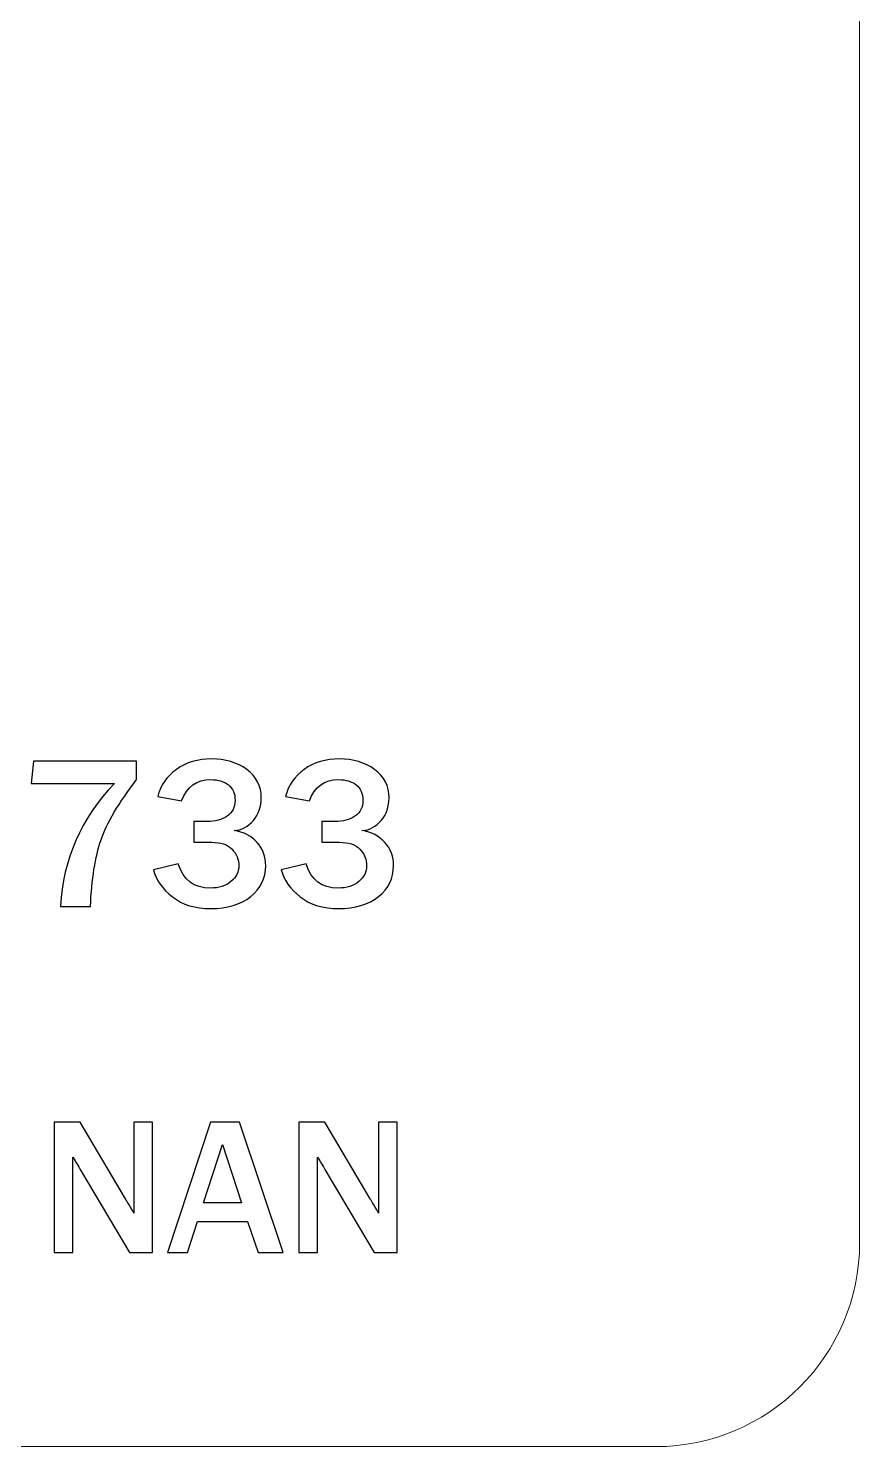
# Model space of a CAD drawing. Header units: millimetres. Extents: x -79 to 26, y -25 to 24.
# Drawn here: x 10.23 to 25.54, y -25.49 to 0.64 of the extents above; entities that cross this region are included whole.
import ezdxf

# ---------------------------------------------------------------- set-up
doc = ezdxf.new("R2010")
doc.units = ezdxf.units.MM
doc.header["$MEASUREMENT"] = 0
doc.layers.add('Layer 1', color=7, linetype='Continuous')

msp = doc.modelspace()

# ---------------------------------------------------------------- linework, layer by layer
at = {"layer": 'Layer 1', "color": 250, "lineweight": 18}
msp.add_open_spline([(-20.503, 24.3105), (-20.503, 24.3105), (21.7894, 24.3105), (21.7894, 24.3105), (23.8569, 24.3105), (25.5432, 22.6242), (25.5432, 20.5567), (25.5432, 20.5567), (25.5432, -21.7357), (25.5432, -21.7357), (25.5432, -23.8032), (23.8569, -25.4895), (21.7894, -25.4895), (21.7894, -25.4895), (-20.503, -25.4895), (-20.503, -25.4895), (-22.5705, -25.4895), (-24.2568, -23.8032), (-24.2568, -21.7357), (-24.2568, -21.7357), (-24.2568, 20.5567), (-24.2568, 20.5567), (-24.2568, 22.6242), (-22.5705, 24.3105), (-20.503, 24.3105)], degree=3, knots=[0, 0, 0, 0, 0.125, 0.125, 0.125, 0.25, 0.25, 0.25, 0.375, 0.375, 0.375, 0.5, 0.5, 0.5, 0.625, 0.625, 0.625, 0.75, 0.75, 0.75, 0.875, 0.875, 0.875, 1, 1, 1, 1], dxfattribs=at)
at = {"layer": 'Layer 1', "color": 240}
for points, knots in [([(10.3228, -12.8603), (10.3228, -12.8603), (12.2227, -12.8603), (12.2227, -12.8603), (12.2227, -12.8603), (12.2227, -13.2016), (12.2227, -13.2016), (11.8932, -13.6293), (11.6744, -14.0001), (11.5665, -14.3136), (11.4593, -14.6276), (11.3938, -15.0349), (11.3718, -15.5373), (11.3718, -15.5373), (10.8209, -15.5373), (10.8209, -15.5373), (10.8663, -14.6704), (11.1974, -13.9165), (11.8129, -13.2746), (11.8129, -13.2746), (10.2814, -13.2746), (10.2814, -13.2746), (10.2814, -13.2746), (10.3228, -12.8603), (10.3228, -12.8603)], [0, 0, 0, 0, 0.125, 0.125, 0.125, 0.25, 0.25, 0.25, 0.375, 0.375, 0.375, 0.5, 0.5, 0.5, 0.625, 0.625, 0.625, 0.75, 0.75, 0.75, 0.875, 0.875, 0.875, 1, 1, 1, 1]), ([(13.278, -14.3548), (13.278, -14.3548), (13.278, -13.9744), (13.278, -13.9744), (13.278, -13.9744), (13.5231, -13.9744), (13.5231, -13.9744), (13.6692, -13.9744), (13.7919, -13.9415), (13.8896, -13.8764), (13.9877, -13.8109), (14.037, -13.7138), (14.037, -13.5842), (14.037, -13.4572), (13.9956, -13.3618), (13.9127, -13.2979), (13.8294, -13.2342), (13.7225, -13.2016), (13.5916, -13.2016), (13.3277, -13.2016), (13.1477, -13.3315), (13.0523, -13.5902), (13.0523, -13.5902), (12.6114, -13.5135), (12.6114, -13.5135), (12.661, -13.3095), (12.7759, -13.143), (12.9556, -13.0137), (13.1352, -12.884), (13.3517, -12.8192), (13.6054, -12.8192), (13.8577, -12.8192), (14.0729, -12.8844), (14.2516, -13.0147), (14.4302, -13.1446), (14.5191, -13.3187), (14.5191, -13.5375), (14.5191, -13.6994), (14.4711, -13.8383), (14.3753, -13.9527), (14.2789, -14.0679), (14.1608, -14.1307), (14.0193, -14.1413), (14.1944, -14.1673), (14.3352, -14.24), (14.4418, -14.3588), (14.5484, -14.4779), (14.6014, -14.621), (14.6014, -14.7881), (14.6014, -15.0185), (14.5092, -15.2076), (14.3243, -15.356), (14.139, -15.5041), (13.8933, -15.5785), (13.586, -15.5785), (13.302, -15.5785), (13.0678, -15.5065), (12.8832, -15.362), (12.6976, -15.2172), (12.5811, -15.0517), (12.5327, -14.8648), (12.5327, -14.8648), (12.9898, -14.7529), (12.9898, -14.7529), (13.0809, -15.051), (13.2786, -15.1998), (13.582, -15.1998), (13.7389, -15.1998), (13.8653, -15.16), (13.9614, -15.0794), (14.0574, -14.9991), (14.1055, -14.902), (14.1055, -14.7881), (14.1055, -14.6733), (14.0641, -14.572), (13.9811, -14.4851), (13.8982, -14.3986), (13.7729, -14.3548), (13.6054, -14.3548), (13.6054, -14.3548), (13.278, -14.3548), (13.278, -14.3548)], [0, 0, 0, 0, 0.037037, 0.037037, 0.037037, 0.0740741, 0.0740741, 0.0740741, 0.1111111, 0.1111111, 0.1111111, 0.1481481, 0.1481481, 0.1481481, 0.1851852, 0.1851852, 0.1851852, 0.2222222, 0.2222222, 0.2222222, 0.2592593, 0.2592593, 0.2592593, 0.2962963, 0.2962963, 0.2962963, 0.3333333, 0.3333333, 0.3333333, 0.3703704, 0.3703704, 0.3703704, 0.4074074, 0.4074074, 0.4074074, 0.4444444, 0.4444444, 0.4444444, 0.4814815, 0.4814815, 0.4814815, 0.5185185, 0.5185185, 0.5185185, 0.5555556, 0.5555556, 0.5555556, 0.5925926, 0.5925926, 0.5925926, 0.6296296, 0.6296296, 0.6296296, 0.6666667, 0.6666667, 0.6666667, 0.7037037, 0.7037037, 0.7037037, 0.7407407, 0.7407407, 0.7407407, 0.7777778, 0.7777778, 0.7777778, 0.8148148, 0.8148148, 0.8148148, 0.8518519, 0.8518519, 0.8518519, 0.8888889, 0.8888889, 0.8888889, 0.9259259, 0.9259259, 0.9259259, 0.962963, 0.962963, 0.962963, 1, 1, 1, 1]), ([(15.6329, -14.3548), (15.6329, -14.3548), (15.6329, -13.9744), (15.6329, -13.9744), (15.6329, -13.9744), (15.878, -13.9744), (15.878, -13.9744), (16.0241, -13.9744), (16.1466, -13.9415), (16.2446, -13.8764), (16.3426, -13.8109), (16.392, -13.7138), (16.392, -13.5842), (16.392, -13.4572), (16.3505, -13.3618), (16.2676, -13.2979), (16.184, -13.2342), (16.0774, -13.2016), (15.9465, -13.2016), (15.6826, -13.2016), (15.5026, -13.3315), (15.4072, -13.5902), (15.4072, -13.5902), (14.9663, -13.5135), (14.9663, -13.5135), (15.0157, -13.3095), (15.1309, -13.143), (15.3105, -13.0137), (15.4901, -12.884), (15.7066, -12.8192), (15.9603, -12.8192), (16.2127, -12.8192), (16.4278, -12.8844), (16.6066, -13.0147), (16.7849, -13.1446), (16.874, -13.3187), (16.874, -13.5375), (16.874, -13.6994), (16.826, -13.8383), (16.7302, -13.9527), (16.6338, -14.0679), (16.5157, -14.1307), (16.3742, -14.1413), (16.5493, -14.1673), (16.6901, -14.24), (16.7967, -14.3588), (16.9033, -14.4779), (16.9563, -14.621), (16.9563, -14.7881), (16.9563, -15.0185), (16.8638, -15.2076), (16.6792, -15.356), (16.494, -15.5041), (16.2482, -15.5785), (15.9409, -15.5785), (15.6569, -15.5785), (15.4227, -15.5065), (15.2381, -15.362), (15.0525, -15.2172), (14.936, -15.0517), (14.8877, -14.8648), (14.8877, -14.8648), (15.3447, -14.7529), (15.3447, -14.7529), (15.4358, -15.051), (15.6336, -15.1998), (15.937, -15.1998), (16.0936, -15.1998), (16.2202, -15.16), (16.3163, -15.0794), (16.4124, -14.9991), (16.4604, -14.902), (16.4604, -14.7881), (16.4604, -14.6733), (16.419, -14.572), (16.3361, -14.4851), (16.2532, -14.3986), (16.1274, -14.3548), (15.9603, -14.3548), (15.9603, -14.3548), (15.6329, -14.3548), (15.6329, -14.3548)], [0, 0, 0, 0, 0.037037, 0.037037, 0.037037, 0.0740741, 0.0740741, 0.0740741, 0.1111111, 0.1111111, 0.1111111, 0.1481481, 0.1481481, 0.1481481, 0.1851852, 0.1851852, 0.1851852, 0.2222222, 0.2222222, 0.2222222, 0.2592593, 0.2592593, 0.2592593, 0.2962963, 0.2962963, 0.2962963, 0.3333333, 0.3333333, 0.3333333, 0.3703704, 0.3703704, 0.3703704, 0.4074074, 0.4074074, 0.4074074, 0.4444444, 0.4444444, 0.4444444, 0.4814815, 0.4814815, 0.4814815, 0.5185185, 0.5185185, 0.5185185, 0.5555556, 0.5555556, 0.5555556, 0.5925926, 0.5925926, 0.5925926, 0.6296296, 0.6296296, 0.6296296, 0.6666667, 0.6666667, 0.6666667, 0.7037037, 0.7037037, 0.7037037, 0.7407407, 0.7407407, 0.7407407, 0.7777778, 0.7777778, 0.7777778, 0.8148148, 0.8148148, 0.8148148, 0.8518519, 0.8518519, 0.8518519, 0.8888889, 0.8888889, 0.8888889, 0.9259259, 0.9259259, 0.9259259, 0.962963, 0.962963, 0.962963, 1, 1, 1, 1]), ([(12.5132, -21.9129), (12.5132, -21.9129), (12.0934, -21.9129), (12.0934, -21.9129), (12.0934, -21.9129), (11.1833, -20.3812), (11.1833, -20.3812), (11.1691, -20.3573), (11.1464, -20.3194), (11.1148, -20.2667), (11.1007, -20.2434), (11.079, -20.2062), (11.05, -20.1562), (11.05, -20.1562), (11.05, -21.9129), (11.05, -21.9129), (11.05, -21.9129), (10.7019, -21.9129), (10.7019, -21.9129), (10.7019, -21.9129), (10.7019, -19.5149), (10.7019, -19.5149), (10.7019, -19.5149), (11.1796, -19.5149), (11.1796, -19.5149), (11.1796, -19.5149), (12.0197, -20.9274), (12.0197, -20.9274), (12.0266, -20.939), (12.0776, -21.0252), (12.1727, -21.1858), (12.1727, -21.1858), (12.1727, -19.5149), (12.1727, -19.5149), (12.1727, -19.5149), (12.5132, -19.5149), (12.5132, -19.5149), (12.5132, -19.5149), (12.5132, -21.9129), (12.5132, -21.9129)], [0, 0, 0, 0, 0.0769231, 0.0769231, 0.0769231, 0.1538462, 0.1538462, 0.1538462, 0.2307692, 0.2307692, 0.2307692, 0.3076923, 0.3076923, 0.3076923, 0.3846154, 0.3846154, 0.3846154, 0.4615385, 0.4615385, 0.4615385, 0.5384615, 0.5384615, 0.5384615, 0.6153846, 0.6153846, 0.6153846, 0.6923077, 0.6923077, 0.6923077, 0.7692308, 0.7692308, 0.7692308, 0.8461538, 0.8461538, 0.8461538, 0.9230769, 0.9230769, 0.9230769, 1, 1, 1, 1]), ([(14.9218, -21.9129), (14.9218, -21.9129), (14.4599, -21.9129), (14.4599, -21.9129), (14.4599, -21.9129), (14.2684, -21.342), (14.2684, -21.342), (14.2684, -21.342), (13.3462, -21.342), (13.3462, -21.342), (13.3462, -21.342), (13.1583, -21.9129), (13.1583, -21.9129), (13.1583, -21.9129), (12.7891, -21.9129), (12.7891, -21.9129), (12.7891, -21.9129), (13.585, -19.5149), (13.585, -19.5149), (13.585, -19.5149), (14.1174, -19.5149), (14.1174, -19.5149), (14.1174, -19.5149), (14.9218, -21.9129), (14.9218, -21.9129)], [0, 0, 0, 0, 0.125, 0.125, 0.125, 0.25, 0.25, 0.25, 0.375, 0.375, 0.375, 0.5, 0.5, 0.5, 0.625, 0.625, 0.625, 0.75, 0.75, 0.75, 0.875, 0.875, 0.875, 1, 1, 1, 1]), ([(17.0213, -21.9129), (17.0213, -21.9129), (16.6018, -21.9129), (16.6018, -21.9129), (16.6018, -21.9129), (15.6914, -20.3812), (15.6914, -20.3812), (15.6776, -20.3573), (15.6548, -20.3194), (15.6229, -20.2667), (15.6088, -20.2434), (15.5874, -20.2062), (15.5581, -20.1562), (15.5581, -20.1562), (15.5581, -21.9129), (15.5581, -21.9129), (15.5581, -21.9129), (15.21, -21.9129), (15.21, -21.9129), (15.21, -21.9129), (15.21, -19.5149), (15.21, -19.5149), (15.21, -19.5149), (15.6878, -19.5149), (15.6878, -19.5149), (15.6878, -19.5149), (16.5277, -20.9274), (16.5277, -20.9274), (16.5347, -20.939), (16.5857, -21.0252), (16.6808, -21.1858), (16.6808, -21.1858), (16.6808, -19.5149), (16.6808, -19.5149), (16.6808, -19.5149), (17.0213, -19.5149), (17.0213, -19.5149), (17.0213, -19.5149), (17.0213, -21.9129), (17.0213, -21.9129)], [0, 0, 0, 0, 0.0769231, 0.0769231, 0.0769231, 0.1538462, 0.1538462, 0.1538462, 0.2307692, 0.2307692, 0.2307692, 0.3076923, 0.3076923, 0.3076923, 0.3846154, 0.3846154, 0.3846154, 0.4615385, 0.4615385, 0.4615385, 0.5384615, 0.5384615, 0.5384615, 0.6153846, 0.6153846, 0.6153846, 0.6923077, 0.6923077, 0.6923077, 0.7692308, 0.7692308, 0.7692308, 0.8461538, 0.8461538, 0.8461538, 0.9230769, 0.9230769, 0.9230769, 1, 1, 1, 1]), ([(14.1526, -20.9959), (14.1526, -20.9959), (13.8032, -19.9258), (13.8032, -19.9258), (13.8032, -19.9258), (13.4531, -20.9959), (13.4531, -20.9959), (13.4531, -20.9959), (14.1526, -20.9959), (14.1526, -20.9959)], [0, 0, 0, 0, 0.3333333, 0.3333333, 0.3333333, 0.6666667, 0.6666667, 0.6666667, 1, 1, 1, 1])]:
    msp.add_open_spline(points, degree=3, knots=knots, dxfattribs=at)

doc.saveas('drawing.dxf')
